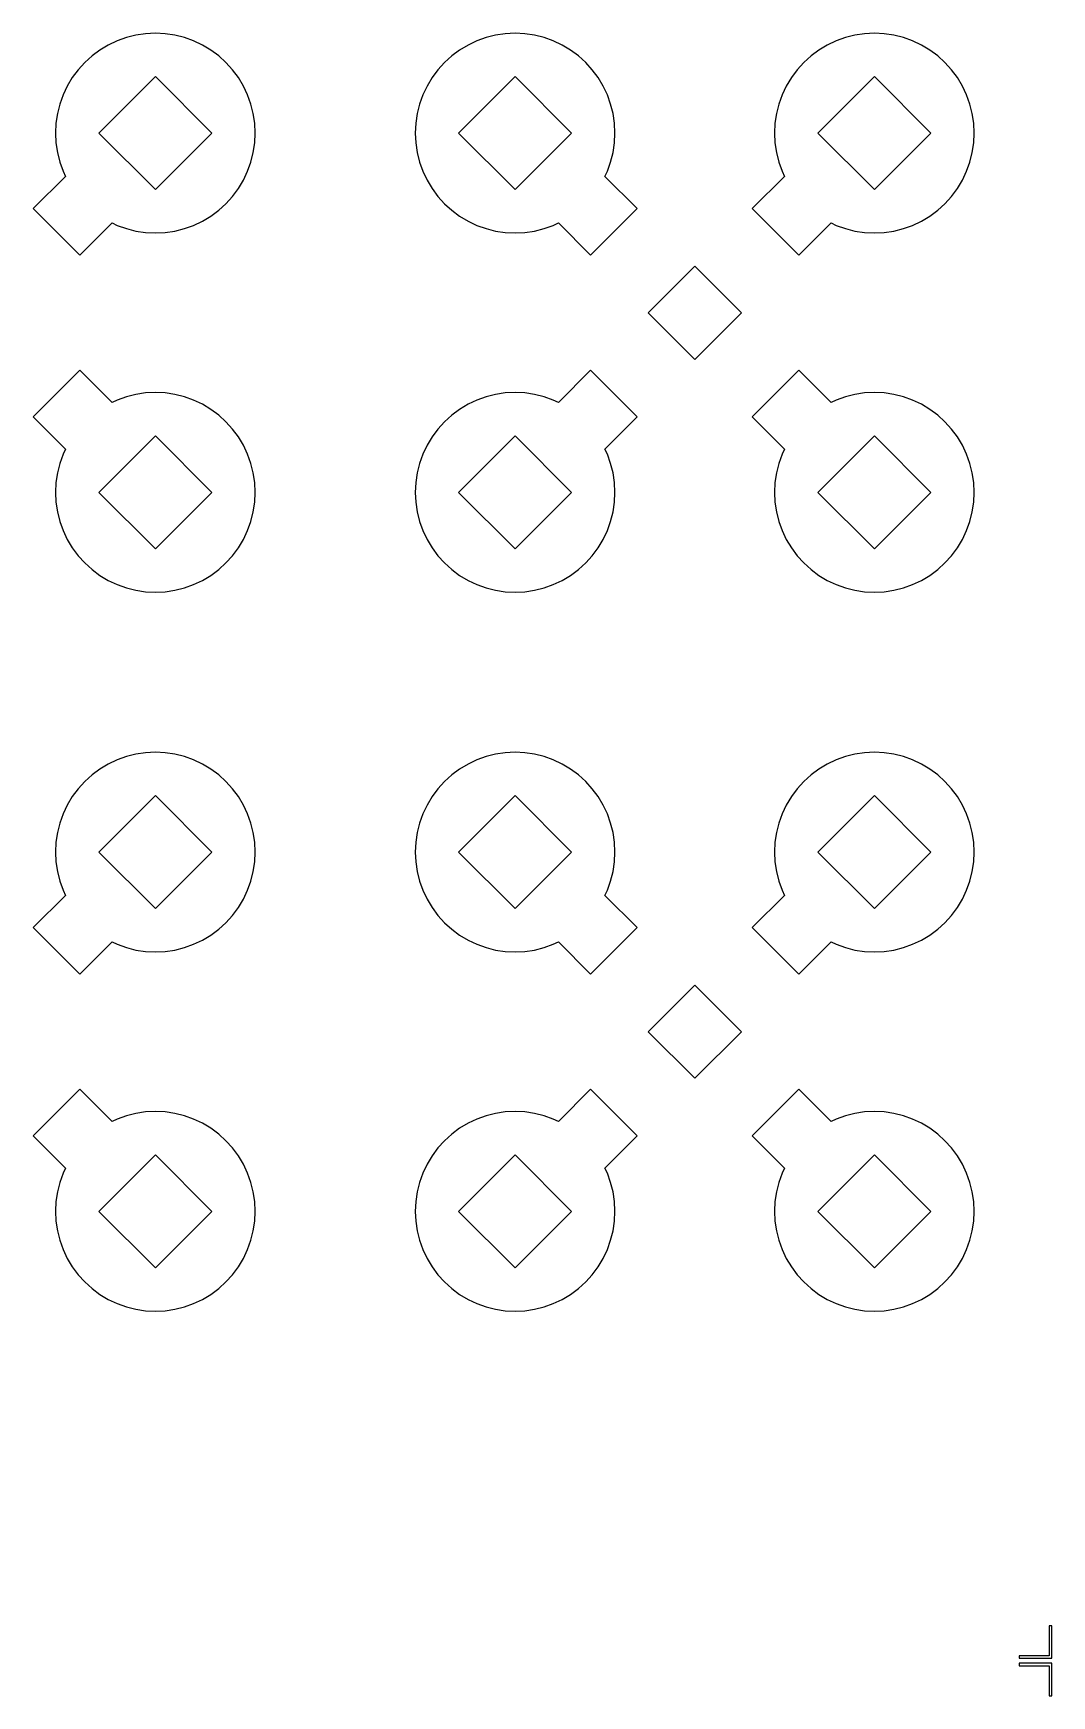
# Model space of a CAD drawing. Extents: x -73 to 181, y -8 to 80.
# Drawn here: x 28.44 to 53.94, y -7.62 to 34 of the extents above; entities that cross this region are included whole.
import ezdxf

# ---------------------------------------------------------------- set-up
doc = ezdxf.new("R2010")
doc.units = 0

msp = doc.modelspace()

# ---------------------------------------------------------------- linework, layer by layer
for p, q in [((30.5405, 33.8069), (30.3187, 33.702)), ((30.7715, 33.8895), (30.5405, 33.8069)), ((31.0095, 33.9491), (30.7715, 33.8895)), ((31.2521, 33.9851), (31.0095, 33.9491)), ((31.4972, 33.9972), (31.2521, 33.9851)), ((31.7422, 33.9851), (31.4972, 33.9972)), ((31.9849, 33.9491), (31.7422, 33.9851)), ((32.2229, 33.8895), (31.9849, 33.9491)), ((32.4539, 33.8069), (32.2229, 33.8895)), ((32.6757, 33.702), (32.4539, 33.8069)), ((39.5461, 33.8069), (39.3243, 33.702)), ((39.7771, 33.8895), (39.5461, 33.8069)), ((40.0151, 33.9491), (39.7771, 33.8895)), ((40.2578, 33.9851), (40.0151, 33.9491)), ((40.5028, 33.9972), (40.2578, 33.9851)), ((40.7479, 33.9851), (40.5028, 33.9972)), ((40.9905, 33.9491), (40.7479, 33.9851)), ((41.2285, 33.8895), (40.9905, 33.9491)), ((41.4595, 33.8069), (41.2285, 33.8895)), ((41.6813, 33.702), (41.4595, 33.8069)), ((48.5405, 33.8069), (48.3187, 33.702)), ((48.7715, 33.8895), (48.5405, 33.8069)), ((49.0095, 33.9491), (48.7715, 33.8895)), ((49.2521, 33.9851), (49.0095, 33.9491)), ((49.4972, 33.9972), (49.2521, 33.9851)), ((49.7422, 33.9851), (49.4972, 33.9972)), ((49.9849, 33.9491), (49.7422, 33.9851)), ((50.2229, 33.8895), (49.9849, 33.9491)), ((50.4539, 33.8069), (50.2229, 33.8895)), ((50.6757, 33.702), (50.4539, 33.8069)), ((29.9112, 33.4297), (29.7294, 33.265)), ((30.1083, 33.5759), (29.9112, 33.4297)), ((30.3187, 33.702), (30.1083, 33.5759)), ((32.8861, 33.5759), (32.6757, 33.702)), ((33.0832, 33.4297), (32.8861, 33.5759)), ((33.265, 33.265), (33.0832, 33.4297)), ((38.9168, 33.4297), (38.735, 33.265)), ((39.1139, 33.5759), (38.9168, 33.4297)), ((39.3243, 33.702), (39.1139, 33.5759)), ((41.8917, 33.5759), (41.6813, 33.702)), ((42.0888, 33.4297), (41.8917, 33.5759)), ((42.2706, 33.265), (42.0888, 33.4297)), ((47.9112, 33.4297), (47.7294, 33.265)), ((48.1083, 33.5759), (47.9112, 33.4297)), ((48.3187, 33.702), (48.1083, 33.5759)), ((50.8861, 33.5759), (50.6757, 33.702)), ((51.0832, 33.4297), (50.8861, 33.5759)), ((51.265, 33.265), (51.0832, 33.4297)), ((29.4185, 32.8861), (29.2924, 32.6757)), ((29.5647, 33.0832), (29.4185, 32.8861)), ((29.7294, 33.265), (29.5647, 33.0832)), ((30.083, 31.4972), (31.4972, 32.9114)), ((31.4972, 32.9114), (32.9114, 31.4972)), ((33.4297, 33.0832), (33.265, 33.265)), ((33.5759, 32.8861), (33.4297, 33.0832)), ((33.702, 32.6757), (33.5759, 32.8861)), ((38.4241, 32.8861), (38.298, 32.6757)), ((38.5703, 33.0832), (38.4241, 32.8861)), ((38.735, 33.265), (38.5703, 33.0832)), ((39.0886, 31.4972), (40.5028, 32.9114)), ((40.5028, 32.9114), (41.917, 31.4972)), ((42.4353, 33.0832), (42.2706, 33.265)), ((42.5815, 32.8861), (42.4353, 33.0832)), ((42.7076, 32.6757), (42.5815, 32.8861)), ((47.4185, 32.8861), (47.2924, 32.6757)), ((47.5647, 33.0832), (47.4185, 32.8861)), ((47.7294, 33.265), (47.5647, 33.0832)), ((48.083, 31.4972), (49.4972, 32.9114)), ((49.4972, 32.9114), (50.9114, 31.4972)), ((51.4297, 33.0832), (51.265, 33.265)), ((51.5759, 32.8861), (51.4297, 33.0832)), ((51.702, 32.6757), (51.5759, 32.8861)), ((29.2924, 32.6757), (29.1875, 32.4539)), ((33.8069, 32.4539), (33.702, 32.6757)), ((38.298, 32.6757), (38.1931, 32.4539)), ((42.8125, 32.4539), (42.7076, 32.6757)), ((47.2924, 32.6757), (47.1875, 32.4539)), ((51.8069, 32.4539), (51.702, 32.6757)), ((29.1048, 32.2229), (29.0452, 31.9849)), ((29.1875, 32.4539), (29.1048, 32.2229)), ((33.8895, 32.2229), (33.8069, 32.4539)), ((33.9491, 31.9849), (33.8895, 32.2229)), ((38.1105, 32.2229), (38.0509, 31.9849)), ((38.1931, 32.4539), (38.1105, 32.2229)), ((42.8952, 32.2229), (42.8125, 32.4539)), ((42.9548, 31.9849), (42.8952, 32.2229)), ((47.1048, 32.2229), (47.0452, 31.9849)), ((47.1875, 32.4539), (47.1048, 32.2229)), ((51.8895, 32.2229), (51.8069, 32.4539)), ((51.9491, 31.9849), (51.8895, 32.2229)), ((29.0092, 31.7422), (28.9972, 31.4972)), ((29.0452, 31.9849), (29.0092, 31.7422)), ((33.9851, 31.7422), (33.9491, 31.9849)), ((33.9972, 31.4972), (33.9851, 31.7422)), ((38.0149, 31.7422), (38.0028, 31.4972)), ((38.0509, 31.9849), (38.0149, 31.7422)), ((42.9908, 31.7422), (42.9548, 31.9849)), ((43.0028, 31.4972), (42.9908, 31.7422)), ((47.0092, 31.7422), (46.9972, 31.4972)), ((47.0452, 31.9849), (47.0092, 31.7422)), ((51.9851, 31.7422), (51.9491, 31.9849)), ((51.9972, 31.4972), (51.9851, 31.7422)), ((28.9972, 31.4972), (29.0092, 31.2521)), ((29.0092, 31.2521), (29.0452, 31.0094)), ((31.4972, 30.083), (30.083, 31.4972)), ((32.9114, 31.4972), (31.4972, 30.083)), ((33.9491, 31.0095), (33.9851, 31.2521)), ((33.9851, 31.2521), (33.9972, 31.4972)), ((38.0028, 31.4972), (38.0149, 31.2521)), ((38.0149, 31.2521), (38.0509, 31.0095)), ((40.5028, 30.083), (39.0886, 31.4972)), ((41.917, 31.4972), (40.5028, 30.083)), ((42.9548, 31.0094), (42.9908, 31.2521)), ((42.9908, 31.2521), (43.0028, 31.4972)), ((46.9972, 31.4972), (47.0092, 31.2521)), ((47.0092, 31.2521), (47.0452, 31.0094)), ((49.4972, 30.083), (48.083, 31.4972)), ((50.9114, 31.4972), (49.4972, 30.083)), ((51.9491, 31.0095), (51.9851, 31.2521)), ((51.9851, 31.2521), (51.9972, 31.4972)), ((29.0452, 31.0094), (29.1048, 30.7715)), ((33.8895, 30.7715), (33.9491, 31.0095)), ((38.0509, 31.0095), (38.1105, 30.7715)), ((42.8952, 30.7715), (42.9548, 31.0094)), ((47.0452, 31.0094), (47.1048, 30.7715)), ((51.8895, 30.7715), (51.9491, 31.0095)), ((29.2473, 30.414), (28.4404, 29.6071)), ((29.1048, 30.7715), (29.1875, 30.5405)), ((29.1875, 30.5405), (29.2473, 30.414)), ((33.702, 30.3187), (33.8069, 30.5405)), ((33.8069, 30.5405), (33.8895, 30.7715)), ((38.1105, 30.7715), (38.1931, 30.5405)), ((38.1931, 30.5405), (38.298, 30.3187)), ((42.7527, 30.414), (42.8125, 30.5405)), ((43.5596, 29.6071), (42.7527, 30.414)), ((42.8125, 30.5405), (42.8952, 30.7715)), ((47.2473, 30.414), (46.4404, 29.6071)), ((47.1048, 30.7715), (47.1875, 30.5405)), ((47.1875, 30.5405), (47.2473, 30.414)), ((51.702, 30.3187), (51.8069, 30.5405)), ((51.8069, 30.5405), (51.8895, 30.7715)), ((33.4297, 29.9112), (33.5759, 30.1083)), ((33.5759, 30.1083), (33.702, 30.3187)), ((38.298, 30.3187), (38.4241, 30.1083)), ((38.4241, 30.1083), (38.5703, 29.9112)), ((51.4297, 29.9112), (51.5759, 30.1083)), ((51.5759, 30.1083), (51.702, 30.3187)), ((28.4404, 29.6071), (29.6071, 28.4404)), ((32.8861, 29.4185), (33.0832, 29.5647)), ((33.0832, 29.5647), (33.265, 29.7294)), ((33.265, 29.7294), (33.4297, 29.9112)), ((38.5703, 29.9112), (38.735, 29.7294)), ((38.735, 29.7294), (38.9168, 29.5647)), ((38.9168, 29.5647), (39.1139, 29.4185)), ((42.3929, 28.4404), (43.5596, 29.6071)), ((46.4404, 29.6071), (47.6071, 28.4404)), ((50.8861, 29.4185), (51.0832, 29.5647)), ((51.0832, 29.5647), (51.265, 29.7294)), ((51.265, 29.7294), (51.4297, 29.9112)), ((29.6071, 28.4404), (30.414, 29.2473)), ((30.414, 29.2473), (30.5405, 29.1875)), ((30.5405, 29.1875), (30.7715, 29.1048)), ((32.2229, 29.1048), (32.4539, 29.1875)), ((32.4539, 29.1875), (32.6757, 29.2924)), ((32.6757, 29.2924), (32.8861, 29.4185)), ((39.1139, 29.4185), (39.3243, 29.2924)), ((39.3243, 29.2924), (39.5461, 29.1875)), ((39.5461, 29.1875), (39.7771, 29.1048)), ((41.2285, 29.1048), (41.4595, 29.1875)), ((41.4595, 29.1875), (41.586, 29.2473)), ((41.586, 29.2473), (42.3929, 28.4404)), ((47.6071, 28.4404), (48.414, 29.2473)), ((48.414, 29.2473), (48.5405, 29.1875)), ((48.5405, 29.1875), (48.7715, 29.1048)), ((50.2229, 29.1048), (50.4539, 29.1875)), ((50.4539, 29.1875), (50.6757, 29.2924)), ((50.6757, 29.2924), (50.8861, 29.4185)), ((30.7715, 29.1048), (31.0094, 29.0452)), ((31.0094, 29.0452), (31.2521, 29.0092)), ((31.2521, 29.0092), (31.4972, 28.9972)), ((31.4972, 28.9972), (31.7422, 29.0092)), ((31.7422, 29.0092), (31.9849, 29.0452)), ((31.9849, 29.0452), (32.2229, 29.1048)), ((39.7771, 29.1048), (40.0151, 29.0452)), ((40.0151, 29.0452), (40.2578, 29.0092)), ((40.2578, 29.0092), (40.5028, 28.9972)), ((40.5028, 28.9972), (40.7479, 29.0092)), ((40.7479, 29.0092), (40.9906, 29.0452)), ((40.9906, 29.0452), (41.2285, 29.1048)), ((48.7715, 29.1048), (49.0094, 29.0452)), ((49.0094, 29.0452), (49.2521, 29.0092)), ((49.2521, 29.0092), (49.4972, 28.9972)), ((49.4972, 28.9972), (49.7422, 29.0092)), ((49.7422, 29.0092), (49.9849, 29.0452)), ((49.9849, 29.0452), (50.2229, 29.1048)), ((45, 28.1667), (43.8333, 27)), ((46.1667, 27), (45, 28.1667)), ((43.8333, 27), (45, 25.8333)), ((45, 25.8333), (46.1667, 27)), ((29.6071, 25.5596), (28.4404, 24.3929)), ((30.414, 24.7527), (29.6071, 25.5596)), ((42.3929, 25.5596), (41.586, 24.7527)), ((43.5596, 24.3929), (42.3929, 25.5596)), ((47.6071, 25.5596), (46.4404, 24.3929)), ((48.414, 24.7527), (47.6071, 25.5596)), ((31.2521, 24.9908), (31.0094, 24.9548)), ((31.4972, 25.0028), (31.2521, 24.9908)), ((31.7422, 24.9908), (31.4972, 25.0028)), ((31.9849, 24.9548), (31.7422, 24.9908)), ((40.2578, 24.9908), (40.0151, 24.9548)), ((40.5028, 25.0028), (40.2578, 24.9908)), ((40.7479, 24.9908), (40.5028, 25.0028)), ((40.9906, 24.9548), (40.7479, 24.9908)), ((49.2521, 24.9908), (49.0094, 24.9548)), ((49.4972, 25.0028), (49.2521, 24.9908)), ((49.7422, 24.9908), (49.4972, 25.0028)), ((49.9849, 24.9548), (49.7422, 24.9908)), ((30.5405, 24.8125), (30.414, 24.7527)), ((30.7715, 24.8952), (30.5405, 24.8125)), ((31.0094, 24.9548), (30.7715, 24.8952)), ((32.2229, 24.8952), (31.9849, 24.9548)), ((32.4539, 24.8125), (32.2229, 24.8952)), ((32.6757, 24.7076), (32.4539, 24.8125)), ((32.8861, 24.5815), (32.6757, 24.7076)), ((33.0832, 24.4353), (32.8861, 24.5815)), ((39.1139, 24.5815), (38.9168, 24.4353)), ((39.3243, 24.7076), (39.1139, 24.5815)), ((39.5461, 24.8125), (39.3243, 24.7076)), ((39.7771, 24.8952), (39.5461, 24.8125)), ((40.0151, 24.9548), (39.7771, 24.8952)), ((41.2285, 24.8952), (40.9906, 24.9548)), ((41.4595, 24.8125), (41.2285, 24.8952)), ((41.586, 24.7527), (41.4595, 24.8125)), ((48.5405, 24.8125), (48.414, 24.7527)), ((48.7715, 24.8952), (48.5405, 24.8125)), ((49.0094, 24.9548), (48.7715, 24.8952)), ((50.2229, 24.8952), (49.9849, 24.9548)), ((50.4539, 24.8125), (50.2229, 24.8952)), ((50.6757, 24.7076), (50.4539, 24.8125)), ((50.8861, 24.5815), (50.6757, 24.7076)), ((51.0832, 24.4353), (50.8861, 24.5815)), ((28.4404, 24.3929), (29.2473, 23.586)), ((33.265, 24.2706), (33.0832, 24.4353)), ((33.4297, 24.0888), (33.265, 24.2706)), ((38.735, 24.2706), (38.5703, 24.0888)), ((38.9168, 24.4353), (38.735, 24.2706)), ((42.7527, 23.586), (43.5596, 24.3929)), ((46.4404, 24.3929), (47.2473, 23.586)), ((51.265, 24.2706), (51.0832, 24.4353)), ((51.4297, 24.0888), (51.265, 24.2706)), ((30.083, 22.5028), (31.4972, 23.917)), ((31.4972, 23.917), (32.9114, 22.5028)), ((33.5759, 23.8917), (33.4297, 24.0888)), ((33.702, 23.6813), (33.5759, 23.8917)), ((38.4241, 23.8917), (38.298, 23.6813)), ((38.5703, 24.0888), (38.4241, 23.8917)), ((39.0886, 22.5028), (40.5028, 23.917)), ((40.5028, 23.917), (41.917, 22.5028)), ((48.083, 22.5028), (49.4972, 23.917)), ((49.4972, 23.917), (50.9114, 22.5028)), ((51.5759, 23.8917), (51.4297, 24.0888)), ((51.702, 23.6813), (51.5759, 23.8917)), ((29.1875, 23.4595), (29.1048, 23.2285)), ((29.2473, 23.586), (29.1875, 23.4595)), ((33.8069, 23.4595), (33.702, 23.6813)), ((33.8895, 23.2285), (33.8069, 23.4595)), ((38.1931, 23.4595), (38.1105, 23.2285)), ((38.298, 23.6813), (38.1931, 23.4595)), ((42.8125, 23.4595), (42.7527, 23.586)), ((42.8952, 23.2285), (42.8125, 23.4595)), ((47.1875, 23.4595), (47.1048, 23.2285)), ((47.2473, 23.586), (47.1875, 23.4595)), ((51.8069, 23.4595), (51.702, 23.6813)), ((51.8895, 23.2285), (51.8069, 23.4595)), ((29.0452, 22.9906), (29.0092, 22.7479)), ((29.1048, 23.2285), (29.0452, 22.9906)), ((33.9491, 22.9905), (33.8895, 23.2285)), ((33.9851, 22.7479), (33.9491, 22.9905)), ((38.0509, 22.9905), (38.0149, 22.7479)), ((38.1105, 23.2285), (38.0509, 22.9905)), ((42.9548, 22.9906), (42.8952, 23.2285)), ((42.9908, 22.7479), (42.9548, 22.9906)), ((47.0452, 22.9906), (47.0092, 22.7479)), ((47.1048, 23.2285), (47.0452, 22.9906)), ((51.9491, 22.9905), (51.8895, 23.2285)), ((51.9851, 22.7479), (51.9491, 22.9905)), ((29.0092, 22.7479), (28.9972, 22.5028)), ((28.9972, 22.5028), (29.0092, 22.2578)), ((31.4972, 21.0886), (30.083, 22.5028)), ((32.9114, 22.5028), (31.4972, 21.0886)), ((33.9972, 22.5028), (33.9851, 22.7479)), ((33.9851, 22.2578), (33.9972, 22.5028)), ((38.0149, 22.7479), (38.0028, 22.5028)), ((38.0028, 22.5028), (38.0149, 22.2578)), ((40.5028, 21.0886), (39.0886, 22.5028)), ((41.917, 22.5028), (40.5028, 21.0886)), ((43.0028, 22.5028), (42.9908, 22.7479)), ((42.9908, 22.2578), (43.0028, 22.5028)), ((47.0092, 22.7479), (46.9972, 22.5028)), ((46.9972, 22.5028), (47.0092, 22.2578)), ((49.4972, 21.0886), (48.083, 22.5028)), ((50.9114, 22.5028), (49.4972, 21.0886)), ((51.9972, 22.5028), (51.9851, 22.7479)), ((51.9851, 22.2578), (51.9972, 22.5028)), ((29.0092, 22.2578), (29.0452, 22.0151)), ((33.9491, 22.0151), (33.9851, 22.2578)), ((38.0149, 22.2578), (38.0509, 22.0151)), ((42.9548, 22.0151), (42.9908, 22.2578)), ((47.0092, 22.2578), (47.0452, 22.0151)), ((51.9491, 22.0151), (51.9851, 22.2578)), ((29.0452, 22.0151), (29.1048, 21.7771)), ((29.1048, 21.7771), (29.1875, 21.5461)), ((33.8069, 21.5461), (33.8895, 21.7771)), ((33.8895, 21.7771), (33.9491, 22.0151)), ((38.0509, 22.0151), (38.1105, 21.7771)), ((38.1105, 21.7771), (38.1931, 21.5461)), ((42.8125, 21.5461), (42.8952, 21.7771)), ((42.8952, 21.7771), (42.9548, 22.0151)), ((47.0452, 22.0151), (47.1048, 21.7771)), ((47.1048, 21.7771), (47.1875, 21.5461)), ((51.8069, 21.5461), (51.8895, 21.7771)), ((51.8895, 21.7771), (51.9491, 22.0151)), ((29.1875, 21.5461), (29.2924, 21.3243)), ((29.2924, 21.3243), (29.4185, 21.1139)), ((33.5759, 21.1139), (33.702, 21.3243)), ((33.702, 21.3243), (33.8069, 21.5461)), ((38.1931, 21.5461), (38.298, 21.3243)), ((38.298, 21.3243), (38.4241, 21.1139)), ((42.5815, 21.1139), (42.7076, 21.3243)), ((42.7076, 21.3243), (42.8125, 21.5461)), ((47.1875, 21.5461), (47.2924, 21.3243)), ((47.2924, 21.3243), (47.4185, 21.1139)), ((51.5759, 21.1139), (51.702, 21.3243)), ((51.702, 21.3243), (51.8069, 21.5461)), ((29.4185, 21.1139), (29.5647, 20.9168)), ((29.5647, 20.9168), (29.7294, 20.735)), ((33.265, 20.735), (33.4297, 20.9168)), ((33.4297, 20.9168), (33.5759, 21.1139)), ((38.4241, 21.1139), (38.5703, 20.9168)), ((38.5703, 20.9168), (38.735, 20.735)), ((42.2706, 20.735), (42.4353, 20.9168)), ((42.4353, 20.9168), (42.5815, 21.1139)), ((47.4185, 21.1139), (47.5647, 20.9168)), ((47.5647, 20.9168), (47.7294, 20.735)), ((51.265, 20.735), (51.4297, 20.9168)), ((51.4297, 20.9168), (51.5759, 21.1139)), ((29.7294, 20.735), (29.9112, 20.5703)), ((29.9112, 20.5703), (30.1083, 20.4241)), ((30.1083, 20.4241), (30.3187, 20.298)), ((32.6757, 20.298), (32.8861, 20.4241)), ((32.8861, 20.4241), (33.0832, 20.5703)), ((33.0832, 20.5703), (33.265, 20.735)), ((38.735, 20.735), (38.9168, 20.5703)), ((38.9168, 20.5703), (39.1139, 20.4241)), ((39.1139, 20.4241), (39.3243, 20.298)), ((41.6813, 20.298), (41.8917, 20.4241)), ((41.8917, 20.4241), (42.0888, 20.5703)), ((42.0888, 20.5703), (42.2706, 20.735)), ((47.7294, 20.735), (47.9112, 20.5703)), ((47.9112, 20.5703), (48.1083, 20.4241)), ((48.1083, 20.4241), (48.3187, 20.298)), ((50.6757, 20.298), (50.8861, 20.4241)), ((50.8861, 20.4241), (51.0832, 20.5703)), ((51.0832, 20.5703), (51.265, 20.735)), ((30.3187, 20.298), (30.5405, 20.1931)), ((30.5405, 20.1931), (30.7715, 20.1105)), ((30.7715, 20.1105), (31.0095, 20.0509)), ((31.0095, 20.0509), (31.2521, 20.0149)), ((31.2521, 20.0149), (31.4972, 20.0028)), ((31.4972, 20.0028), (31.7422, 20.0149)), ((31.7422, 20.0149), (31.9849, 20.0509)), ((31.9849, 20.0509), (32.2229, 20.1105)), ((32.2229, 20.1105), (32.4539, 20.1931)), ((32.4539, 20.1931), (32.6757, 20.298)), ((39.3243, 20.298), (39.5461, 20.1931)), ((39.5461, 20.1931), (39.7771, 20.1105)), ((39.7771, 20.1105), (40.0151, 20.0509)), ((40.0151, 20.0509), (40.2578, 20.0149)), ((40.2578, 20.0149), (40.5028, 20.0028)), ((40.5028, 20.0028), (40.7479, 20.0149)), ((40.7479, 20.0149), (40.9905, 20.0509)), ((40.9905, 20.0509), (41.2285, 20.1105)), ((41.2285, 20.1105), (41.4595, 20.1931)), ((41.4595, 20.1931), (41.6813, 20.298)), ((48.3187, 20.298), (48.5405, 20.1931)), ((48.5405, 20.1931), (48.7715, 20.1105)), ((48.7715, 20.1105), (49.0095, 20.0509)), ((49.0095, 20.0509), (49.2521, 20.0149)), ((49.2521, 20.0149), (49.4972, 20.0028)), ((49.4972, 20.0028), (49.7422, 20.0149)), ((49.7422, 20.0149), (49.9849, 20.0509)), ((49.9849, 20.0509), (50.2229, 20.1105)), ((50.2229, 20.1105), (50.4539, 20.1931)), ((50.4539, 20.1931), (50.6757, 20.298)), ((30.7715, 15.8895), (30.5405, 15.8069)), ((31.0095, 15.9491), (30.7715, 15.8895)), ((31.2521, 15.9851), (31.0095, 15.9491)), ((31.4972, 15.9972), (31.2521, 15.9851)), ((31.7422, 15.9851), (31.4972, 15.9972)), ((31.9849, 15.9491), (31.7422, 15.9851)), ((32.2229, 15.8895), (31.9849, 15.9491)), ((32.4539, 15.8069), (32.2229, 15.8895)), ((39.7771, 15.8895), (39.5461, 15.8069)), ((40.0151, 15.9491), (39.7771, 15.8895)), ((40.2578, 15.9851), (40.0151, 15.9491)), ((40.5028, 15.9972), (40.2578, 15.9851)), ((40.7479, 15.9851), (40.5028, 15.9972)), ((40.9905, 15.9491), (40.7479, 15.9851)), ((41.2285, 15.8895), (40.9905, 15.9491)), ((41.4595, 15.8069), (41.2285, 15.8895)), ((48.7715, 15.8895), (48.5405, 15.8069)), ((49.0095, 15.9491), (48.7715, 15.8895)), ((49.2521, 15.9851), (49.0095, 15.9491)), ((49.4972, 15.9972), (49.2521, 15.9851)), ((49.7422, 15.9851), (49.4972, 15.9972)), ((49.9849, 15.9491), (49.7422, 15.9851)), ((50.2229, 15.8895), (49.9849, 15.9491)), ((50.4539, 15.8069), (50.2229, 15.8895)), ((29.9112, 15.4297), (29.7294, 15.265)), ((30.1083, 15.5759), (29.9112, 15.4297)), ((30.3187, 15.702), (30.1083, 15.5759)), ((30.5405, 15.8069), (30.3187, 15.702)), ((32.6757, 15.702), (32.4539, 15.8069)), ((32.8861, 15.5759), (32.6757, 15.702)), ((33.0832, 15.4297), (32.8861, 15.5759)), ((33.265, 15.265), (33.0832, 15.4297)), ((38.9168, 15.4297), (38.735, 15.265)), ((39.1139, 15.5759), (38.9168, 15.4297)), ((39.3243, 15.702), (39.1139, 15.5759)), ((39.5461, 15.8069), (39.3243, 15.702)), ((41.6813, 15.702), (41.4595, 15.8069)), ((41.8917, 15.5759), (41.6813, 15.702)), ((42.0888, 15.4297), (41.8917, 15.5759)), ((42.2706, 15.265), (42.0888, 15.4297)), ((47.9112, 15.4297), (47.7294, 15.265)), ((48.1083, 15.5759), (47.9112, 15.4297)), ((48.3187, 15.702), (48.1083, 15.5759)), ((48.5405, 15.8069), (48.3187, 15.702)), ((50.6757, 15.702), (50.4539, 15.8069)), ((50.8861, 15.5759), (50.6757, 15.702)), ((51.0832, 15.4297), (50.8861, 15.5759)), ((51.265, 15.265), (51.0832, 15.4297)), ((29.5647, 15.0832), (29.4185, 14.8861)), ((29.7294, 15.265), (29.5647, 15.0832)), ((33.4297, 15.0832), (33.265, 15.265)), ((33.5759, 14.8861), (33.4297, 15.0832)), ((38.5703, 15.0832), (38.4241, 14.8861)), ((38.735, 15.265), (38.5703, 15.0832)), ((42.4353, 15.0832), (42.2706, 15.265)), ((42.5815, 14.8861), (42.4353, 15.0832)), ((47.5647, 15.0832), (47.4185, 14.8861)), ((47.7294, 15.265), (47.5647, 15.0832)), ((51.4297, 15.0832), (51.265, 15.265)), ((51.5759, 14.8861), (51.4297, 15.0832)), ((29.2924, 14.6757), (29.1875, 14.4539)), ((29.4185, 14.8861), (29.2924, 14.6757)), ((30.083, 13.4972), (31.4972, 14.9114)), ((31.4972, 14.9114), (32.9114, 13.4972)), ((33.702, 14.6757), (33.5759, 14.8861)), ((33.8069, 14.4539), (33.702, 14.6757)), ((38.298, 14.6757), (38.1931, 14.4539)), ((38.4241, 14.8861), (38.298, 14.6757)), ((39.0886, 13.4972), (40.5028, 14.9114)), ((40.5028, 14.9114), (41.917, 13.4972)), ((42.7076, 14.6757), (42.5815, 14.8861)), ((42.8125, 14.4539), (42.7076, 14.6757)), ((47.2924, 14.6757), (47.1875, 14.4539)), ((47.4185, 14.8861), (47.2924, 14.6757)), ((48.083, 13.4972), (49.4972, 14.9114)), ((49.4972, 14.9114), (50.9114, 13.4972)), ((51.702, 14.6757), (51.5759, 14.8861)), ((51.8069, 14.4539), (51.702, 14.6757)), ((29.1048, 14.2229), (29.0452, 13.9849)), ((29.1875, 14.4539), (29.1048, 14.2229)), ((33.8895, 14.2229), (33.8069, 14.4539)), ((33.9491, 13.9849), (33.8895, 14.2229)), ((38.1105, 14.2229), (38.0509, 13.9849)), ((38.1931, 14.4539), (38.1105, 14.2229)), ((42.8952, 14.2229), (42.8125, 14.4539)), ((42.9548, 13.9849), (42.8952, 14.2229)), ((47.1048, 14.2229), (47.0452, 13.9849)), ((47.1875, 14.4539), (47.1048, 14.2229)), ((51.8895, 14.2229), (51.8069, 14.4539)), ((51.9491, 13.9849), (51.8895, 14.2229)), ((29.0092, 13.7422), (28.9972, 13.4972)), ((29.0452, 13.9849), (29.0092, 13.7422)), ((33.9851, 13.7422), (33.9491, 13.9849)), ((33.9972, 13.4972), (33.9851, 13.7422)), ((38.0149, 13.7422), (38.0028, 13.4972)), ((38.0509, 13.9849), (38.0149, 13.7422)), ((42.9908, 13.7422), (42.9548, 13.9849)), ((43.0028, 13.4972), (42.9908, 13.7422)), ((47.0092, 13.7422), (46.9972, 13.4972)), ((47.0452, 13.9849), (47.0092, 13.7422)), ((51.9851, 13.7422), (51.9491, 13.9849)), ((51.9972, 13.4972), (51.9851, 13.7422)), ((28.9972, 13.4972), (29.0092, 13.2521)), ((31.4972, 12.083), (30.083, 13.4972)), ((32.9114, 13.4972), (31.4972, 12.083)), ((33.9851, 13.2521), (33.9972, 13.4972)), ((38.0028, 13.4972), (38.0149, 13.2521)), ((40.5028, 12.083), (39.0886, 13.4972)), ((41.917, 13.4972), (40.5028, 12.083)), ((42.9908, 13.2521), (43.0028, 13.4972)), ((46.9972, 13.4972), (47.0092, 13.2521)), ((49.4972, 12.083), (48.083, 13.4972)), ((50.9114, 13.4972), (49.4972, 12.083)), ((51.9851, 13.2521), (51.9972, 13.4972)), ((29.0092, 13.2521), (29.0452, 13.0094)), ((29.0452, 13.0094), (29.1048, 12.7715)), ((33.8895, 12.7715), (33.9491, 13.0095)), ((33.9491, 13.0095), (33.9851, 13.2521)), ((38.0149, 13.2521), (38.0509, 13.0095)), ((38.0509, 13.0095), (38.1105, 12.7715)), ((42.8952, 12.7715), (42.9548, 13.0094)), ((42.9548, 13.0094), (42.9908, 13.2521)), ((47.0092, 13.2521), (47.0452, 13.0094)), ((47.0452, 13.0094), (47.1048, 12.7715)), ((51.8895, 12.7715), (51.9491, 13.0095)), ((51.9491, 13.0095), (51.9851, 13.2521)), ((29.1048, 12.7715), (29.1875, 12.5405)), ((29.1875, 12.5405), (29.2473, 12.414)), ((33.702, 12.3187), (33.8069, 12.5405)), ((33.8069, 12.5405), (33.8895, 12.7715)), ((38.1105, 12.7715), (38.1931, 12.5405)), ((38.1931, 12.5405), (38.298, 12.3187)), ((42.7527, 12.414), (42.8125, 12.5405)), ((42.8125, 12.5405), (42.8952, 12.7715)), ((47.1048, 12.7715), (47.1875, 12.5405)), ((47.1875, 12.5405), (47.2473, 12.414)), ((51.702, 12.3187), (51.8069, 12.5405)), ((51.8069, 12.5405), (51.8895, 12.7715)), ((29.2473, 12.414), (28.4404, 11.6071)), ((33.4297, 11.9112), (33.5759, 12.1083)), ((33.5759, 12.1083), (33.702, 12.3187)), ((38.298, 12.3187), (38.4241, 12.1083)), ((38.4241, 12.1083), (38.5703, 11.9112)), ((43.5596, 11.6071), (42.7527, 12.414)), ((47.2473, 12.414), (46.4404, 11.6071)), ((51.4297, 11.9112), (51.5759, 12.1083)), ((51.5759, 12.1083), (51.702, 12.3187)), ((33.0832, 11.5647), (33.265, 11.7294)), ((33.265, 11.7294), (33.4297, 11.9112)), ((38.5703, 11.9112), (38.735, 11.7294)), ((38.735, 11.7294), (38.9168, 11.5647)), ((51.0832, 11.5647), (51.265, 11.7294)), ((51.265, 11.7294), (51.4297, 11.9112)), ((28.4404, 11.6071), (29.6071, 10.4404)), ((29.6071, 10.4404), (30.414, 11.2473)), ((30.414, 11.2473), (30.5405, 11.1875)), ((32.4539, 11.1875), (32.6757, 11.2924)), ((32.6757, 11.2924), (32.8861, 11.4185)), ((32.8861, 11.4185), (33.0832, 11.5647)), ((38.9168, 11.5647), (39.1139, 11.4185)), ((39.1139, 11.4185), (39.3243, 11.2924)), ((39.3243, 11.2924), (39.5461, 11.1875)), ((41.4595, 11.1875), (41.586, 11.2473)), ((41.586, 11.2473), (42.3929, 10.4404)), ((42.3929, 10.4404), (43.5596, 11.6071)), ((46.4404, 11.6071), (47.6071, 10.4404)), ((47.6071, 10.4404), (48.414, 11.2473)), ((48.414, 11.2473), (48.5405, 11.1875)), ((50.4539, 11.1875), (50.6757, 11.2924)), ((50.6757, 11.2924), (50.8861, 11.4185)), ((50.8861, 11.4185), (51.0832, 11.5647)), ((30.5405, 11.1875), (30.7715, 11.1048)), ((30.7715, 11.1048), (31.0094, 11.0452)), ((31.0094, 11.0452), (31.2521, 11.0092)), ((31.2521, 11.0092), (31.4972, 10.9972)), ((31.4972, 10.9972), (31.7422, 11.0092)), ((31.7422, 11.0092), (31.9849, 11.0452)), ((31.9849, 11.0452), (32.2229, 11.1048)), ((32.2229, 11.1048), (32.4539, 11.1875)), ((39.5461, 11.1875), (39.7771, 11.1048)), ((39.7771, 11.1048), (40.0151, 11.0452)), ((40.0151, 11.0452), (40.2578, 11.0092)), ((40.2578, 11.0092), (40.5028, 10.9972)), ((40.5028, 10.9972), (40.7479, 11.0092)), ((40.7479, 11.0092), (40.9906, 11.0452)), ((40.9906, 11.0452), (41.2285, 11.1048)), ((41.2285, 11.1048), (41.4595, 11.1875)), ((48.5405, 11.1875), (48.7715, 11.1048)), ((48.7715, 11.1048), (49.0094, 11.0452)), ((49.0094, 11.0452), (49.2521, 11.0092)), ((49.2521, 11.0092), (49.4972, 10.9972)), ((49.4972, 10.9972), (49.7422, 11.0092)), ((49.7422, 11.0092), (49.9849, 11.0452)), ((49.9849, 11.0452), (50.2229, 11.1048)), ((50.2229, 11.1048), (50.4539, 11.1875)), ((45, 10.1667), (43.8333, 9)), ((46.1667, 9), (45, 10.1667)), ((43.8333, 9), (45, 7.83328)), ((45, 7.83328), (46.1667, 9)), ((29.6071, 7.55963), (28.4404, 6.39291)), ((30.414, 6.7527), (29.6071, 7.55963)), ((42.3929, 7.55963), (41.586, 6.7527)), ((43.5596, 6.39291), (42.3929, 7.55963)), ((47.6071, 7.55963), (46.4404, 6.39291)), ((48.414, 6.7527), (47.6071, 7.55963)), ((30.5405, 6.8125), (30.414, 6.7527)), ((30.7715, 6.89516), (30.5405, 6.8125)), ((31.0094, 6.95477), (30.7715, 6.89516)), ((31.2521, 6.99077), (31.0094, 6.95477)), ((31.4972, 7.00281), (31.2521, 6.99077)), ((31.7422, 6.99078), (31.4972, 7.00281)), ((31.9849, 6.95476), (31.7422, 6.99078)), ((32.2229, 6.89516), (31.9849, 6.95476)), ((32.4539, 6.8125), (32.2229, 6.89516)), ((32.6757, 6.70761), (32.4539, 6.8125)), ((32.8861, 6.58148), (32.6757, 6.70761)), ((39.3243, 6.70761), (39.1139, 6.58148)), ((39.5461, 6.8125), (39.3243, 6.70761)), ((39.7771, 6.89516), (39.5461, 6.8125)), ((40.0151, 6.95476), (39.7771, 6.89516)), ((40.2578, 6.99078), (40.0151, 6.95476)), ((40.5028, 7.00281), (40.2578, 6.99078)), ((40.7479, 6.99077), (40.5028, 7.00281)), ((40.9906, 6.95477), (40.7479, 6.99077)), ((41.2285, 6.89516), (40.9906, 6.95477)), ((41.4595, 6.8125), (41.2285, 6.89516)), ((41.586, 6.7527), (41.4595, 6.8125)), ((48.5405, 6.8125), (48.414, 6.7527)), ((48.7715, 6.89516), (48.5405, 6.8125)), ((49.0094, 6.95477), (48.7715, 6.89516)), ((49.2521, 6.99077), (49.0094, 6.95477)), ((49.4972, 7.00281), (49.2521, 6.99077)), ((49.7422, 6.99078), (49.4972, 7.00281)), ((49.9849, 6.95476), (49.7422, 6.99078)), ((50.2229, 6.89516), (49.9849, 6.95476)), ((50.4539, 6.8125), (50.2229, 6.89516)), ((50.6757, 6.70761), (50.4539, 6.8125)), ((50.8861, 6.58148), (50.6757, 6.70761)), ((28.4404, 6.39291), (29.2473, 5.58598)), ((33.0832, 6.43535), (32.8861, 6.58148)), ((33.265, 6.27058), (33.0832, 6.43535)), ((33.4297, 6.08879), (33.265, 6.27058)), ((38.735, 6.27058), (38.5703, 6.08879)), ((38.9168, 6.43535), (38.735, 6.27058)), ((39.1139, 6.58148), (38.9168, 6.43535)), ((42.7527, 5.58598), (43.5596, 6.39291)), ((46.4404, 6.39291), (47.2473, 5.58598)), ((51.0832, 6.43535), (50.8861, 6.58148)), ((51.265, 6.27058), (51.0832, 6.43535)), ((51.4297, 6.08879), (51.265, 6.27058)), ((30.083, 4.50281), (31.4972, 5.91702)), ((31.4972, 5.91702), (32.9114, 4.50281)), ((33.5759, 5.89172), (33.4297, 6.08879)), ((33.702, 5.6813), (33.5759, 5.89172)), ((38.4241, 5.89172), (38.298, 5.6813)), ((38.5703, 6.08879), (38.4241, 5.89172)), ((39.0886, 4.50281), (40.5028, 5.91702)), ((40.5028, 5.91702), (41.917, 4.50281)), ((48.083, 4.50281), (49.4972, 5.91702)), ((49.4972, 5.91702), (50.9114, 4.50281)), ((51.5759, 5.89172), (51.4297, 6.08879)), ((51.702, 5.6813), (51.5759, 5.89172)), ((29.1875, 5.45953), (29.1048, 5.22853)), ((29.2473, 5.58598), (29.1875, 5.45953)), ((33.8069, 5.45952), (33.702, 5.6813)), ((33.8895, 5.22852), (33.8069, 5.45952)), ((38.1931, 5.45952), (38.1105, 5.22852)), ((38.298, 5.6813), (38.1931, 5.45952)), ((42.8125, 5.45953), (42.7527, 5.58598)), ((42.8952, 5.22853), (42.8125, 5.45953)), ((47.1875, 5.45953), (47.1048, 5.22853)), ((47.2473, 5.58598), (47.1875, 5.45953)), ((51.8069, 5.45952), (51.702, 5.6813)), ((51.8895, 5.22852), (51.8069, 5.45952)), ((29.1048, 5.22853), (29.0452, 4.99055)), ((33.9491, 4.99052), (33.8895, 5.22852)), ((38.1105, 5.22852), (38.0509, 4.99052)), ((42.9548, 4.99055), (42.8952, 5.22853)), ((47.1048, 5.22853), (47.0452, 4.99055)), ((51.9491, 4.99052), (51.8895, 5.22852)), ((29.0092, 4.74788), (28.9972, 4.50282)), ((29.0452, 4.99055), (29.0092, 4.74788)), ((33.9851, 4.74786), (33.9491, 4.99052)), ((33.9972, 4.50281), (33.9851, 4.74786)), ((38.0149, 4.74786), (38.0028, 4.50281)), ((38.0509, 4.99052), (38.0149, 4.74786)), ((42.9908, 4.74788), (42.9548, 4.99055)), ((43.0028, 4.50282), (42.9908, 4.74788)), ((47.0092, 4.74788), (46.9972, 4.50282)), ((47.0452, 4.99055), (47.0092, 4.74788)), ((51.9851, 4.74786), (51.9491, 4.99052)), ((51.9972, 4.50281), (51.9851, 4.74786)), ((28.9972, 4.50282), (29.0092, 4.25778)), ((29.0092, 4.25778), (29.0452, 4.01509)), ((31.4972, 3.08859), (30.083, 4.50281)), ((32.9114, 4.50281), (31.4972, 3.08859)), ((33.9491, 4.01509), (33.9851, 4.25777)), ((33.9851, 4.25777), (33.9972, 4.50281)), ((38.0028, 4.50281), (38.0149, 4.25777)), ((38.0149, 4.25777), (38.0509, 4.01509)), ((40.5028, 3.08859), (39.0886, 4.50281)), ((41.917, 4.50281), (40.5028, 3.08859)), ((42.9548, 4.01509), (42.9908, 4.25778)), ((42.9908, 4.25778), (43.0028, 4.50282)), ((46.9972, 4.50282), (47.0092, 4.25778)), ((47.0092, 4.25778), (47.0452, 4.01509)), ((49.4972, 3.08859), (48.083, 4.50281)), ((50.9114, 4.50281), (49.4972, 3.08859)), ((51.9491, 4.01509), (51.9851, 4.25777)), ((51.9851, 4.25777), (51.9972, 4.50281)), ((29.0452, 4.01509), (29.1048, 3.77711)), ((29.1048, 3.77711), (29.1875, 3.54611)), ((33.8069, 3.5461), (33.8895, 3.7771)), ((33.8895, 3.7771), (33.9491, 4.01509)), ((38.0509, 4.01509), (38.1105, 3.7771)), ((38.1105, 3.7771), (38.1931, 3.5461)), ((42.8125, 3.54611), (42.8952, 3.77711)), ((42.8952, 3.77711), (42.9548, 4.01509)), ((47.0452, 4.01509), (47.1048, 3.77711)), ((47.1048, 3.77711), (47.1875, 3.54611)), ((51.8069, 3.5461), (51.8895, 3.7771)), ((51.8895, 3.7771), (51.9491, 4.01509)), ((29.1875, 3.54611), (29.2924, 3.32433)), ((33.702, 3.32431), (33.8069, 3.5461)), ((38.1931, 3.5461), (38.298, 3.32431)), ((42.7076, 3.32433), (42.8125, 3.54611)), ((47.1875, 3.54611), (47.2924, 3.32433)), ((51.702, 3.32431), (51.8069, 3.5461)), ((29.2924, 3.32433), (29.4185, 3.11389)), ((29.4185, 3.11389), (29.5647, 2.91684)), ((29.5647, 2.91684), (29.7294, 2.73505)), ((33.265, 2.73505), (33.4297, 2.91682)), ((33.4297, 2.91682), (33.5759, 3.11389)), ((33.5759, 3.11389), (33.702, 3.32431)), ((38.298, 3.32431), (38.4241, 3.11389)), ((38.4241, 3.11389), (38.5703, 2.91682)), ((38.5703, 2.91682), (38.735, 2.73505)), ((42.2706, 2.73505), (42.4353, 2.91684)), ((42.4353, 2.91684), (42.5815, 3.11389)), ((42.5815, 3.11389), (42.7076, 3.32433)), ((47.2924, 3.32433), (47.4185, 3.11389)), ((47.4185, 3.11389), (47.5647, 2.91684)), ((47.5647, 2.91684), (47.7294, 2.73505)), ((51.265, 2.73505), (51.4297, 2.91682)), ((51.4297, 2.91682), (51.5759, 3.11389)), ((51.5759, 3.11389), (51.702, 3.32431)), ((29.7294, 2.73505), (29.9112, 2.57028)), ((29.9112, 2.57028), (30.1083, 2.42415)), ((32.8861, 2.42415), (33.0832, 2.57028)), ((33.0832, 2.57028), (33.265, 2.73505)), ((38.735, 2.73505), (38.9168, 2.57028)), ((38.9168, 2.57028), (39.1139, 2.42415)), ((41.8917, 2.42415), (42.0888, 2.57028)), ((42.0888, 2.57028), (42.2706, 2.73505)), ((47.7294, 2.73505), (47.9112, 2.57028)), ((47.9112, 2.57028), (48.1083, 2.42415)), ((50.8861, 2.42415), (51.0832, 2.57028)), ((51.0832, 2.57028), (51.265, 2.73505)), ((30.1083, 2.42415), (30.3187, 2.298)), ((30.3187, 2.298), (30.5405, 2.19313)), ((30.5405, 2.19313), (30.7715, 2.11047)), ((30.7715, 2.11047), (31.0095, 2.05086)), ((31.9849, 2.05086), (32.2229, 2.11047)), ((32.2229, 2.11047), (32.4539, 2.19313)), ((32.4539, 2.19313), (32.6757, 2.298)), ((32.6757, 2.298), (32.8861, 2.42415)), ((39.1139, 2.42415), (39.3243, 2.298)), ((39.3243, 2.298), (39.5461, 2.19313)), ((39.5461, 2.19313), (39.7771, 2.11047)), ((39.7771, 2.11047), (40.0151, 2.05086)), ((40.9905, 2.05086), (41.2285, 2.11047)), ((41.2285, 2.11047), (41.4595, 2.19313)), ((41.4595, 2.19313), (41.6813, 2.298)), ((41.6813, 2.298), (41.8917, 2.42415)), ((48.1083, 2.42415), (48.3187, 2.298)), ((48.3187, 2.298), (48.5405, 2.19313)), ((48.5405, 2.19313), (48.7715, 2.11047)), ((48.7715, 2.11047), (49.0095, 2.05086)), ((49.9849, 2.05086), (50.2229, 2.11047)), ((50.2229, 2.11047), (50.4539, 2.19313)), ((50.4539, 2.19313), (50.6757, 2.298)), ((50.6757, 2.298), (50.8861, 2.42415)), ((31.0095, 2.05086), (31.2521, 2.01486)), ((31.2521, 2.01486), (31.4972, 2.00282)), ((31.4972, 2.00282), (31.7422, 2.01486)), ((31.7422, 2.01486), (31.9849, 2.05086)), ((40.0151, 2.05086), (40.2578, 2.01486)), ((40.2578, 2.01486), (40.5028, 2.00282)), ((40.5028, 2.00282), (40.7479, 2.01486)), ((40.7479, 2.01486), (40.9905, 2.05086)), ((49.0095, 2.05086), (49.2521, 2.01486)), ((49.2521, 2.01486), (49.4972, 2.00282)), ((49.4972, 2.00282), (49.7422, 2.01486)), ((49.7422, 2.01486), (49.9849, 2.05086)), ((53.9375, -5.875), (53.875, -5.875)), ((53.875, -5.875), (53.875, -6.625)), ((53.9375, -6.6875), (53.9375, -5.875)), ((53.875, -6.625), (53.125, -6.625)), ((53.125, -6.625), (53.125, -6.6875)), ((53.125, -6.6875), (53.9375, -6.6875)), ((53.9375, -6.8125), (53.125, -6.8125)), ((53.125, -6.8125), (53.125, -6.875)), ((53.125, -6.875), (53.875, -6.875)), ((53.875, -6.875), (53.875, -7.625)), ((53.9375, -7.625), (53.9375, -6.8125)), ((53.875, -7.625), (53.9375, -7.625))]:
    msp.add_line(p, q)

doc.saveas('drawing.dxf')
